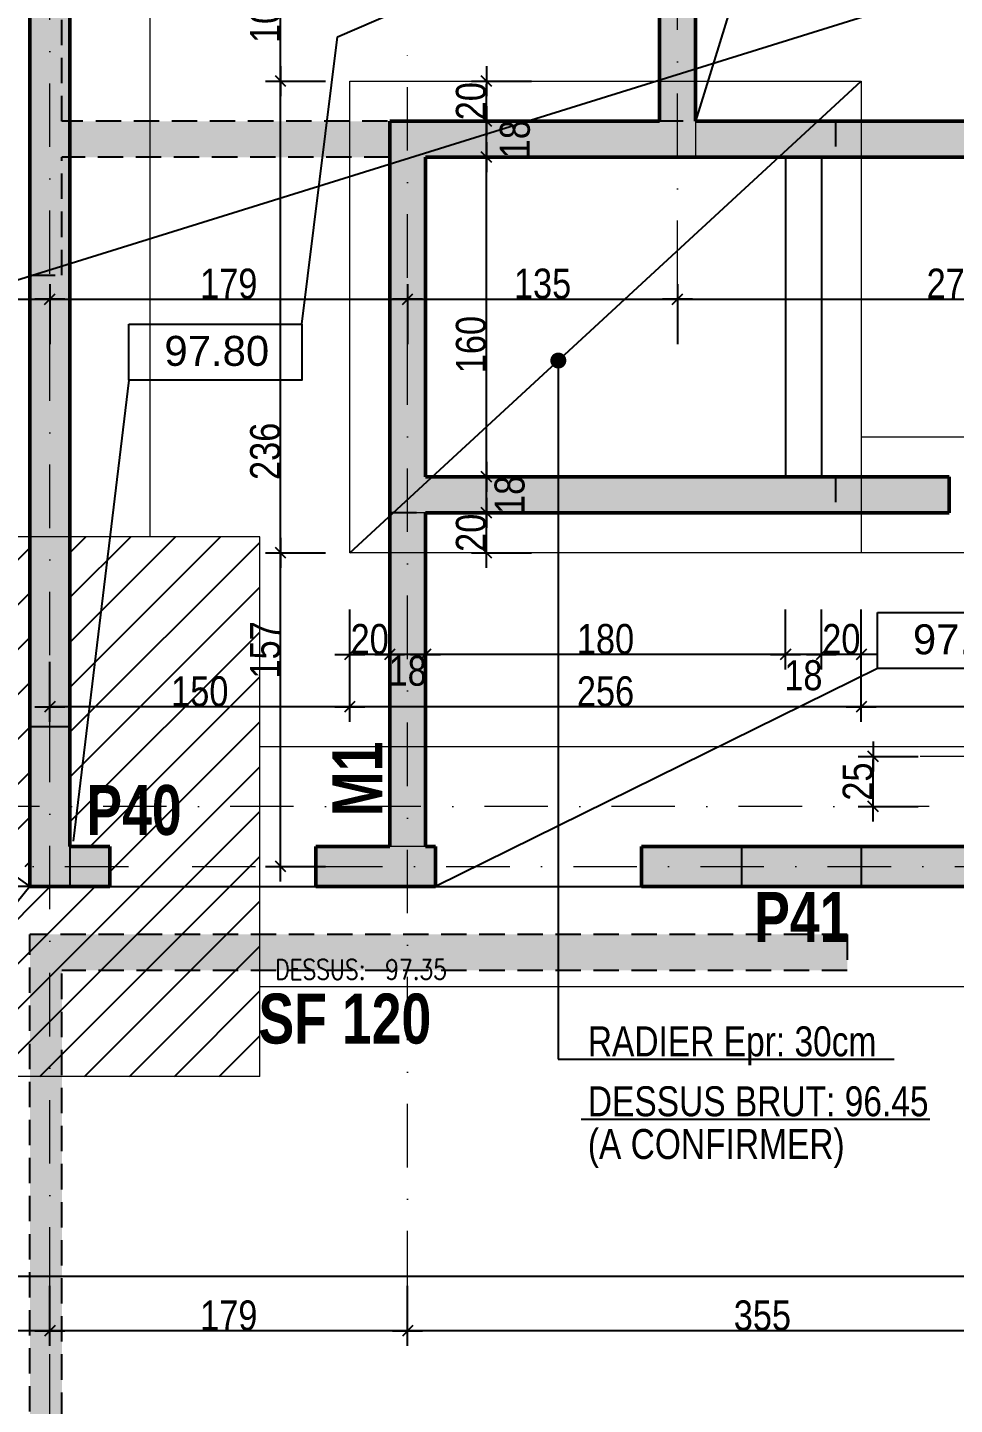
# Model space of a CAD drawing. Header units: centimetres. Extents: x 16433 to 114398, y -50094 to -12305.
# Drawn here: x 43174 to 43638, y -19958 to -19269 of the extents above; entities that cross this region are included whole.
import ezdxf
from ezdxf.enums import TextEntityAlignment as Align

# ---------------------------------------------------------------- set-up
doc = ezdxf.new("R2010")
doc.units = ezdxf.units.CM
doc.header["$LTSCALE"] = 0.5
for name, pattern in [('CACHEX2', [19.05, 12.7, -6.35]), ('TIRETPT2', [12.7, 6.35, -3.175, 0, -3.175]), ('TIRETPTX2', [50.8, 25.4, -12.7, 0, -12.7])]:
    doc.linetypes.add(name, pattern=pattern)
doc.layers.get('DEFPOINTS').update_dxf_attribs({"linetype": 'CONTINUOUS'})
for name, color, linetype in [('01_cote_gen', 4, 'CONTINUOUS'), ('01_linteaux', 2, 'CONTINUOUS'), ('01_murs_sup', 2, 'CACHEX2'), ('01_poch_murs', 253, 'CONTINUOUS'), ('01_poch_poteaux', 250, 'CONTINUOUS'), ('01_poch_Semelles', 253, 'CONTINUOUS'), ('01_texte', 230, 'CONTINUOUS'), ('AA_COTES', 2, 'CONTINUOUS')]:
    doc.layers.add(name, color=color, linetype=linetype)
for name, color, linetype, lineweight in [('01_murs_coup', 5, 'CONTINUOUS', 60), ('01_poch_pot', 250, 'CONTINUOUS', 0), ('01_sem', 42, 'CONTINUOUS', 15), ('01_tram_axes', 2, 'TIRETPTX2', 9)]:
    doc.layers.add(name, color=color, linetype=linetype, lineweight=lineweight)
doc.styles.add('ARIAL', font='arial.ttf')
doc.styles.add('impact', font='impact.ttf')
doc.styles.add('MATTE_TXT', font='arial.ttf')
doc.styles.add('SIMPLEX1', font='SIMPLEX.shx', dxfattribs={"width": 0.8, "height": 10})
doc.styles.add('STYLE2', font='ARIALN.TTF')
doc.dimstyles.new('JB50', dxfattribs={"dimscale": 0.1, "dimtxt": 150, "dimasz": 15, "dimexe": 0.1, "dimexo": 0.1, "dimgap": 0.09, "dimtad": 1, "dimdec": 1, "dimdsep": 46, "dimtxsty": 'STYLE2', "dimblk1": 'BOND_G', "dimblk2": 'BOND_D', "dimsah": 1, "dimcen": 1.5, "dimdle": 0.01, "dimse1": 1, "dimse2": 1, "dimclrd": 4, "dimclre": 2, "dimclrt": 6, "dimazin": 2, "dimtfac": 2.333333, "dimtdec": 1, "dimtix": 1, "dimtmove": 2, "dimatfit": 3, "dimldrblk": 'BOND_G', "dimfxl": 1, "dimtolj": 1, "dimtzin": 0, "dimarcsym": 0})

# ---------------------------------------------------------------- blocks, each defined once
blk = doc.blocks.new('BOND_G')
at = {"layer": 'AA_COTES', "color": 0}
for p, q in [((0, -5), (0, 15)), ((5, 0), (-5, 0)), ((1.77, 1.77), (-1.77, -1.77))]:
    blk.add_line(p, q, dxfattribs=at)
blk = doc.blocks.new('BOND_D')
at = {"layer": 'AA_COTES', "color": 0}
for p, q in [((0, 5), (0, -15)), ((5, 0), (-5, 0)), ((-1.77, -1.77), (1.77, 1.77))]:
    blk.add_line(p, q, dxfattribs=at)
blk = doc.blocks.new('*D124')
at = {"layer": '01_cote_gen', "color": 4, "lineweight": -2, "transparency": 16777216}
blk.add_line((43187.13, -19404.53), (43363.13, -19404.53), dxfattribs=at)
at = {"layer": 'DEFPOINTS', "color": 0, "transparency": 16777216}
for p in [(43364.63, -19400.23), (43364.63, -19404.53), (43185.63, -19415.28)]:
    blk.add_point(p, dxfattribs=at)
at = {"layer": '01_cote_gen', "color": 4, "lineweight": -2, "transparency": 16777216, "xscale": 1.5, "yscale": 1.5, "zscale": 1.5, "rotation": 180}
blk.add_blockref('BOND_G', (43185.63, -19404.53), dxfattribs=at)
at = {"layer": '01_cote_gen', "color": 4, "lineweight": -2, "transparency": 16777216, "xscale": 1.5, "yscale": 1.5, "zscale": 1.5}
blk.add_blockref('BOND_D', (43364.63, -19404.53), dxfattribs=at)
at = {"layer": '01_cote_gen', "color": 6, "transparency": 16777216, "insert": (43275.13, -19396.86), "char_height": 15, "attachment_point": 5, "style": 'STYLE2'}
blk.add_mtext('\\A1;179', dxfattribs=at)
blk = doc.blocks.new('*D125')
at = {"layer": '01_cote_gen', "color": 4, "lineweight": -2, "transparency": 16777216}
blk.add_line((43366.13, -19404.53), (43498.13, -19404.53), dxfattribs=at)
at = {"layer": 'DEFPOINTS', "color": 0, "transparency": 16777216}
for p in [(43364.63, -19400.23), (43499.63, -19404.53), (43499.63, -19404.53)]:
    blk.add_point(p, dxfattribs=at)
at = {"layer": '01_cote_gen', "color": 4, "lineweight": -2, "transparency": 16777216, "xscale": 1.5, "yscale": 1.5, "zscale": 1.5, "rotation": 180}
blk.add_blockref('BOND_G', (43364.63, -19404.53), dxfattribs=at)
at = {"layer": '01_cote_gen', "color": 4, "lineweight": -2, "transparency": 16777216, "xscale": 1.5, "yscale": 1.5, "zscale": 1.5}
blk.add_blockref('BOND_D', (43499.63, -19404.53), dxfattribs=at)
at = {"layer": '01_cote_gen', "color": 6, "transparency": 16777216, "insert": (43432.13, -19396.86), "char_height": 15, "attachment_point": 5, "style": 'STYLE2'}
blk.add_mtext('\\A1;135', dxfattribs=at)
blk = doc.blocks.new('*D126')
at = {"layer": '01_cote_gen', "color": 4, "lineweight": -2, "transparency": 16777216}
blk.add_line((43501.13, -19404.53), (43776.13, -19404.53), dxfattribs=at)
at = {"layer": 'DEFPOINTS', "color": 0, "transparency": 16777216}
for p in [(43499.63, -19404.53), (43777.63, -19404.53), (43777.63, -19420.66)]:
    blk.add_point(p, dxfattribs=at)
at = {"layer": '01_cote_gen', "color": 4, "lineweight": -2, "transparency": 16777216, "xscale": 1.5, "yscale": 1.5, "zscale": 1.5, "rotation": 180}
blk.add_blockref('BOND_G', (43499.63, -19404.53), dxfattribs=at)
at = {"layer": '01_cote_gen', "color": 4, "lineweight": -2, "transparency": 16777216, "xscale": 1.5, "yscale": 1.5, "zscale": 1.5}
blk.add_blockref('BOND_D', (43777.63, -19404.53), dxfattribs=at)
at = {"layer": '01_cote_gen', "color": 6, "transparency": 16777216, "insert": (43638.63, -19396.86), "char_height": 15, "attachment_point": 5, "style": 'STYLE2'}
blk.add_mtext('\\A1;278', dxfattribs=at)
blk = doc.blocks.new('*D131')
at = {"layer": '01_cote_gen', "color": 4, "lineweight": -2, "transparency": 16777216}
blk.add_line((42640.14, -19404.53), (43184.13, -19404.53), dxfattribs=at)
at = {"layer": 'DEFPOINTS', "color": 0, "transparency": 16777216}
for p in [(42638.64, -19400.54), (43185.63, -19404.53), (43185.63, -19427.03)]:
    blk.add_point(p, dxfattribs=at)
at = {"layer": '01_cote_gen', "color": 4, "lineweight": -2, "transparency": 16777216, "xscale": 1.5, "yscale": 1.5, "zscale": 1.5, "rotation": 180}
blk.add_blockref('BOND_G', (42638.64, -19404.53), dxfattribs=at)
at = {"layer": '01_cote_gen', "color": 4, "lineweight": -2, "transparency": 16777216, "xscale": 1.5, "yscale": 1.5, "zscale": 1.5}
blk.add_blockref('BOND_D', (43185.63, -19404.53), dxfattribs=at)
at = {"layer": '01_cote_gen', "color": 6, "transparency": 16777216, "insert": (42883.04, -19396.89), "char_height": 15, "attachment_point": 5, "style": 'STYLE2'}
blk.add_mtext('\\A1;547', dxfattribs=at)
blk = doc.blocks.new('*D162')
at = {"layer": '01_cote_gen', "color": 4, "lineweight": -2, "transparency": 16777216}
blk.add_line((43718.13, -19920.9), (43366.13, -19920.9), dxfattribs=at)
at = {"layer": 'DEFPOINTS', "color": 0, "transparency": 16777216}
for p in [(43364.63, -19902.63), (43364.63, -19920.9), (43719.63, -19956.89)]:
    blk.add_point(p, dxfattribs=at)
at = {"layer": '01_cote_gen', "color": 4, "lineweight": -2, "transparency": 16777216, "xscale": 1.5, "yscale": 1.5, "zscale": 1.5, "rotation": 180}
blk.add_blockref('BOND_D', (43364.63, -19920.9), dxfattribs=at)
at = {"layer": '01_cote_gen', "color": 4, "lineweight": -2, "transparency": 16777216, "xscale": 1.5, "yscale": 1.5, "zscale": 1.5}
blk.add_blockref('BOND_G', (43719.63, -19920.9), dxfattribs=at)
at = {"layer": '01_cote_gen', "color": 6, "transparency": 16777216, "insert": (43542.13, -19913.23), "char_height": 15, "attachment_point": 5, "style": 'STYLE2'}
blk.add_mtext('\\A1;355', dxfattribs=at)
blk = doc.blocks.new('*D163')
at = {"layer": '01_cote_gen', "color": 4, "lineweight": -2, "transparency": 16777216}
blk.add_line((43363.13, -19920.9), (43187.13, -19920.9), dxfattribs=at)
at = {"layer": 'DEFPOINTS', "color": 0, "transparency": 16777216}
for p in [(43185.63, -19902.63), (43364.63, -19902.63), (43185.63, -19920.9)]:
    blk.add_point(p, dxfattribs=at)
at = {"layer": '01_cote_gen', "color": 4, "lineweight": -2, "transparency": 16777216, "xscale": 1.5, "yscale": 1.5, "zscale": 1.5, "rotation": 180}
blk.add_blockref('BOND_D', (43185.63, -19920.9), dxfattribs=at)
at = {"layer": '01_cote_gen', "color": 4, "lineweight": -2, "transparency": 16777216, "xscale": 1.5, "yscale": 1.5, "zscale": 1.5}
blk.add_blockref('BOND_G', (43364.63, -19920.9), dxfattribs=at)
at = {"layer": '01_cote_gen', "color": 6, "transparency": 16777216, "insert": (43275.13, -19913.23), "char_height": 15, "attachment_point": 5, "style": 'STYLE2'}
blk.add_mtext('\\A1;179', dxfattribs=at)
blk = doc.blocks.new('*D164')
at = {"layer": '01_cote_gen', "color": 4, "lineweight": -2, "transparency": 16777216}
blk.add_line((43184.13, -19920.9), (42640.13, -19920.9), dxfattribs=at)
at = {"layer": 'DEFPOINTS', "color": 0, "transparency": 16777216}
for p in [(43185.63, -19902.63), (42638.63, -19920.9), (42638.63, -19926.04)]:
    blk.add_point(p, dxfattribs=at)
at = {"layer": '01_cote_gen', "color": 4, "lineweight": -2, "transparency": 16777216, "xscale": 1.5, "yscale": 1.5, "zscale": 1.5, "rotation": 180}
blk.add_blockref('BOND_D', (42638.63, -19920.9), dxfattribs=at)
at = {"layer": '01_cote_gen', "color": 4, "lineweight": -2, "transparency": 16777216, "xscale": 1.5, "yscale": 1.5, "zscale": 1.5}
blk.add_blockref('BOND_G', (43185.63, -19920.9), dxfattribs=at)
at = {"layer": '01_cote_gen', "color": 6, "transparency": 16777216, "insert": (42912.13, -19913.26), "char_height": 15, "attachment_point": 5, "style": 'STYLE2'}
blk.add_mtext('\\A1;547', dxfattribs=at)
blk = doc.blocks.new('*D236')
at = {"layer": '01_cote_gen', "color": 4, "lineweight": -2, "transparency": 16777216}
blk.add_line((43301.08, -19529.98), (43301.08, -19296.98), dxfattribs=at)
at = {"layer": 'DEFPOINTS', "color": 0, "transparency": 16777216}
for p in [(43301.08, -19295.48), (43453.84, -19295.48), (43453.84, -19531.48)]:
    blk.add_point(p, dxfattribs=at)
at = {"layer": '01_cote_gen', "color": 4, "lineweight": -2, "transparency": 16777216, "xscale": 1.5, "yscale": 1.5, "zscale": 1.5}
for name, p, rotation in [('BOND_D', (43301.08, -19295.48), 90), ('BOND_G', (43301.08, -19531.48), 270)]:
    blk.add_blockref(name, p, dxfattribs=dict(at, rotation=rotation))
at = {"layer": '01_cote_gen', "color": 6, "transparency": 16777216, "insert": (43293.41, -19480.7), "char_height": 15, "attachment_point": 5, "rotation": 90, "style": 'STYLE2'}
blk.add_mtext('\\A1;236', dxfattribs=at)
blk = doc.blocks.new('*D237')
at = {"layer": '01_cote_gen', "color": 4, "lineweight": -2, "transparency": 16777216}
blk.add_line((43301.08, -19686.98), (43301.08, -19532.98), dxfattribs=at)
at = {"layer": 'DEFPOINTS', "color": 0, "transparency": 16777216}
for p in [(43301.08, -19531.48), (43308.58, -19531.48), (43297.53, -19688.48)]:
    blk.add_point(p, dxfattribs=at)
at = {"layer": '01_cote_gen', "color": 4, "lineweight": -2, "transparency": 16777216, "xscale": 1.5, "yscale": 1.5, "zscale": 1.5}
for name, p, rotation in [('BOND_D', (43301.08, -19531.48), 90), ('BOND_G', (43301.08, -19688.48), 270)]:
    blk.add_blockref(name, p, dxfattribs=dict(at, rotation=rotation))
at = {"layer": '01_cote_gen', "color": 6, "transparency": 16777216, "insert": (43293.41, -19580.07), "char_height": 15, "attachment_point": 5, "rotation": 90, "style": 'STYLE2'}
blk.add_mtext('\\A1;157', dxfattribs=at)
blk = doc.blocks.new('*D238')
at = {"layer": '01_cote_gen', "color": 4, "lineweight": -2, "transparency": 16777216}
blk.add_line((43301.08, -19293.98), (43301.08, -19195.98), dxfattribs=at)
at = {"layer": 'DEFPOINTS', "color": 0, "transparency": 16777216}
for p in [(43301.08, -19194.48), (43579.6, -19194.48), (43308.58, -19295.48)]:
    blk.add_point(p, dxfattribs=at)
at = {"layer": '01_cote_gen', "color": 4, "lineweight": -2, "transparency": 16777216, "xscale": 1.5, "yscale": 1.5, "zscale": 1.5}
for name, p, rotation in [('BOND_D', (43301.08, -19194.48), 90), ('BOND_G', (43301.08, -19295.48), 270)]:
    blk.add_blockref(name, p, dxfattribs=dict(at, rotation=rotation))
at = {"layer": '01_cote_gen', "color": 6, "transparency": 16777216, "insert": (43293.41, -19262.03), "char_height": 15, "attachment_point": 5, "rotation": 90, "style": 'STYLE2'}
blk.add_mtext('\\A1;101', dxfattribs=at)
blk = doc.blocks.new('*D239')
at = {"layer": '01_cote_gen', "color": 4, "lineweight": -2, "transparency": 16777216}
blk.add_line((43404.04, -19529.98), (43404.04, -19512.98), dxfattribs=at)
at = {"layer": 'DEFPOINTS', "color": 0, "transparency": 16777216}
for p in [(43404.04, -19511.48), (43407.29, -19511.48), (43407.29, -19531.48)]:
    blk.add_point(p, dxfattribs=at)
at = {"layer": '01_cote_gen', "color": 4, "lineweight": -2, "transparency": 16777216, "xscale": 1.5, "yscale": 1.5, "zscale": 1.5}
for name, p, rotation in [('BOND_D', (43404.04, -19511.48), 90), ('BOND_G', (43404.04, -19531.48), 270)]:
    blk.add_blockref(name, p, dxfattribs=dict(at, rotation=rotation))
at = {"layer": '01_cote_gen', "color": 6, "transparency": 16777216, "insert": (43396.38, -19521.48), "char_height": 15, "attachment_point": 5, "rotation": 90, "style": 'STYLE2'}
blk.add_mtext('\\A1;20', dxfattribs=at)
blk = doc.blocks.new('*D240')
at = {"layer": '01_cote_gen', "color": 4, "lineweight": -2, "transparency": 16777216}
blk.add_line((43404.04, -19509.98), (43404.04, -19494.98), dxfattribs=at)
at = {"layer": 'DEFPOINTS', "color": 0, "transparency": 16777216}
for p in [(43404.04, -19493.48), (43452.72, -19493.48), (43407.29, -19511.48)]:
    blk.add_point(p, dxfattribs=at)
at = {"layer": '01_cote_gen', "color": 4, "lineweight": -2, "transparency": 16777216, "xscale": 1.5, "yscale": 1.5, "zscale": 1.5}
for name, p, rotation in [('BOND_D', (43404.04, -19493.48), 90), ('BOND_G', (43404.04, -19511.48), 270)]:
    blk.add_blockref(name, p, dxfattribs=dict(at, rotation=rotation))
at = {"layer": '01_cote_gen', "color": 6, "transparency": 16777216, "insert": (43415.72, -19502.48), "char_height": 15, "attachment_point": 5, "rotation": 90, "style": 'STYLE2'}
blk.add_mtext('\\A1;18', dxfattribs=at)
blk = doc.blocks.new('*D241')
at = {"layer": '01_cote_gen', "color": 4, "lineweight": -2, "transparency": 16777216}
blk.add_line((43404.04, -19491.98), (43404.04, -19334.98), dxfattribs=at)
at = {"layer": 'DEFPOINTS', "color": 0, "transparency": 16777216}
for p in [(43404.04, -19333.48), (43465.7, -19333.48), (43452.72, -19493.48)]:
    blk.add_point(p, dxfattribs=at)
at = {"layer": '01_cote_gen', "color": 4, "lineweight": -2, "transparency": 16777216, "xscale": 1.5, "yscale": 1.5, "zscale": 1.5}
for name, p, rotation in [('BOND_D', (43404.04, -19333.48), 90), ('BOND_G', (43404.04, -19493.48), 270)]:
    blk.add_blockref(name, p, dxfattribs=dict(at, rotation=rotation))
at = {"layer": '01_cote_gen', "color": 6, "transparency": 16777216, "insert": (43396.38, -19427.27), "char_height": 15, "attachment_point": 5, "rotation": 90, "style": 'STYLE2'}
blk.add_mtext('\\A1;160', dxfattribs=at)
blk = doc.blocks.new('*D242')
at = {"layer": '01_cote_gen', "color": 4, "lineweight": -2, "transparency": 16777216}
blk.add_line((43404.04, -19331.98), (43404.04, -19316.98), dxfattribs=at)
at = {"layer": 'DEFPOINTS', "color": 0, "transparency": 16777216}
for p in [(43404.04, -19315.48), (43454.35, -19315.48), (43465.7, -19333.48)]:
    blk.add_point(p, dxfattribs=at)
at = {"layer": '01_cote_gen', "color": 4, "lineweight": -2, "transparency": 16777216, "xscale": 1.5, "yscale": 1.5, "zscale": 1.5}
for name, p, rotation in [('BOND_D', (43404.04, -19315.48), 90), ('BOND_G', (43404.04, -19333.48), 270)]:
    blk.add_blockref(name, p, dxfattribs=dict(at, rotation=rotation))
at = {"layer": '01_cote_gen', "color": 6, "transparency": 16777216, "insert": (43418.35, -19324.48), "char_height": 15, "attachment_point": 5, "rotation": 90, "style": 'STYLE2'}
blk.add_mtext('\\A1;18', dxfattribs=at)
blk = doc.blocks.new('*D243')
at = {"layer": '01_cote_gen', "color": 4, "lineweight": -2, "transparency": 16777216}
blk.add_line((43404.04, -19313.98), (43404.04, -19296.98), dxfattribs=at)
at = {"layer": 'DEFPOINTS', "color": 0, "transparency": 16777216}
for p in [(43404.04, -19295.48), (43419.06, -19295.48), (43419.06, -19315.48)]:
    blk.add_point(p, dxfattribs=at)
at = {"layer": '01_cote_gen', "color": 4, "lineweight": -2, "transparency": 16777216, "xscale": 1.5, "yscale": 1.5, "zscale": 1.5}
for name, p, rotation in [('BOND_D', (43404.04, -19295.48), 90), ('BOND_G', (43404.04, -19315.48), 270)]:
    blk.add_blockref(name, p, dxfattribs=dict(at, rotation=rotation))
at = {"layer": '01_cote_gen', "color": 6, "transparency": 16777216, "insert": (43396.38, -19305.48), "char_height": 15, "attachment_point": 5, "rotation": 90, "style": 'STYLE2'}
blk.add_mtext('\\A1;20', dxfattribs=at)
blk = doc.blocks.new('*D244')
at = {"layer": '01_cote_gen', "color": 4, "lineweight": -2, "transparency": 16777216}
blk.add_line((43776.13, -19608.56), (43593.13, -19608.56), dxfattribs=at)
at = {"layer": 'DEFPOINTS', "color": 0, "transparency": 16777216}
for p in [(43591.63, -19486.22), (43777.63, -19558.34), (43591.63, -19608.56)]:
    blk.add_point(p, dxfattribs=at)
at = {"layer": '01_cote_gen', "color": 4, "lineweight": -2, "transparency": 16777216, "xscale": 1.5, "yscale": 1.5, "zscale": 1.5, "rotation": 180}
blk.add_blockref('BOND_D', (43591.63, -19608.56), dxfattribs=at)
at = {"layer": '01_cote_gen', "color": 4, "lineweight": -2, "transparency": 16777216, "xscale": 1.5, "yscale": 1.5, "zscale": 1.5}
blk.add_blockref('BOND_G', (43777.63, -19608.56), dxfattribs=at)
at = {"layer": '01_cote_gen', "color": 6, "transparency": 16777216, "insert": (43694.02, -19600.89), "char_height": 15, "attachment_point": 5, "style": 'STYLE2'}
blk.add_mtext('\\A1;186', dxfattribs=at)
blk = doc.blocks.new('*D245')
at = {"layer": '01_cote_gen', "color": 4, "lineweight": -2, "transparency": 16777216}
blk.add_line((43590.13, -19608.56), (43337.13, -19608.56), dxfattribs=at)
at = {"layer": 'DEFPOINTS', "color": 0, "transparency": 16777216}
for p in [(43335.63, -19469.66), (43591.63, -19486.22), (43335.63, -19608.56)]:
    blk.add_point(p, dxfattribs=at)
at = {"layer": '01_cote_gen', "color": 4, "lineweight": -2, "transparency": 16777216, "xscale": 1.5, "yscale": 1.5, "zscale": 1.5, "rotation": 180}
blk.add_blockref('BOND_D', (43335.63, -19608.56), dxfattribs=at)
at = {"layer": '01_cote_gen', "color": 4, "lineweight": -2, "transparency": 16777216, "xscale": 1.5, "yscale": 1.5, "zscale": 1.5}
blk.add_blockref('BOND_G', (43591.63, -19608.56), dxfattribs=at)
at = {"layer": '01_cote_gen', "color": 6, "transparency": 16777216, "insert": (43463.63, -19600.89), "char_height": 15, "attachment_point": 5, "style": 'STYLE2'}
blk.add_mtext('\\A1;256', dxfattribs=at)
blk = doc.blocks.new('*D246')
at = {"layer": '01_cote_gen', "color": 4, "lineweight": -2, "transparency": 16777216}
blk.add_line((43334.13, -19608.56), (43187.13, -19608.56), dxfattribs=at)
at = {"layer": 'DEFPOINTS', "color": 0, "transparency": 16777216}
for p in [(43335.63, -19469.66), (43185.63, -19511.86), (43185.63, -19608.56)]:
    blk.add_point(p, dxfattribs=at)
at = {"layer": '01_cote_gen', "color": 4, "lineweight": -2, "transparency": 16777216, "xscale": 1.5, "yscale": 1.5, "zscale": 1.5, "rotation": 180}
blk.add_blockref('BOND_D', (43185.63, -19608.56), dxfattribs=at)
at = {"layer": '01_cote_gen', "color": 4, "lineweight": -2, "transparency": 16777216, "xscale": 1.5, "yscale": 1.5, "zscale": 1.5}
blk.add_blockref('BOND_G', (43335.63, -19608.56), dxfattribs=at)
at = {"layer": '01_cote_gen', "color": 6, "transparency": 16777216, "insert": (43260.63, -19600.89), "char_height": 15, "attachment_point": 5, "style": 'STYLE2'}
blk.add_mtext('\\A1;150', dxfattribs=at)
blk = doc.blocks.new('*D247')
at = {"layer": '01_cote_gen', "color": 4, "lineweight": -2, "transparency": 16777216}
blk.add_line((43570.13, -19582.38), (43555.13, -19582.38), dxfattribs=at)
at = {"layer": 'DEFPOINTS', "color": 0, "transparency": 16777216}
for p in [(43571.63, -19448.29), (43553.63, -19454.7), (43553.63, -19582.38)]:
    blk.add_point(p, dxfattribs=at)
at = {"layer": '01_cote_gen', "color": 4, "lineweight": -2, "transparency": 16777216, "xscale": 1.5, "yscale": 1.5, "zscale": 1.5, "rotation": 180}
blk.add_blockref('BOND_D', (43553.63, -19582.38), dxfattribs=at)
at = {"layer": '01_cote_gen', "color": 4, "lineweight": -2, "transparency": 16777216, "xscale": 1.5, "yscale": 1.5, "zscale": 1.5}
blk.add_blockref('BOND_G', (43571.63, -19582.38), dxfattribs=at)
at = {"layer": '01_cote_gen', "color": 6, "transparency": 16777216, "insert": (43562.63, -19592.85), "char_height": 15, "attachment_point": 5, "style": 'STYLE2'}
blk.add_mtext('\\A1;18', dxfattribs=at)
blk = doc.blocks.new('*D248')
at = {"layer": '01_cote_gen', "color": 4, "lineweight": -2, "transparency": 16777216}
blk.add_line((43552.13, -19582.38), (43375.13, -19582.38), dxfattribs=at)
at = {"layer": 'DEFPOINTS', "color": 0, "transparency": 16777216}
for p in [(43373.63, -19464.32), (43553.63, -19464.32), (43373.63, -19582.38)]:
    blk.add_point(p, dxfattribs=at)
at = {"layer": '01_cote_gen', "color": 4, "lineweight": -2, "transparency": 16777216, "xscale": 1.5, "yscale": 1.5, "zscale": 1.5, "rotation": 180}
blk.add_blockref('BOND_D', (43373.63, -19582.38), dxfattribs=at)
at = {"layer": '01_cote_gen', "color": 4, "lineweight": -2, "transparency": 16777216, "xscale": 1.5, "yscale": 1.5, "zscale": 1.5}
blk.add_blockref('BOND_G', (43553.63, -19582.38), dxfattribs=at)
at = {"layer": '01_cote_gen', "color": 6, "transparency": 16777216, "insert": (43463.63, -19574.71), "char_height": 15, "attachment_point": 5, "style": 'STYLE2'}
blk.add_mtext('\\A1;180', dxfattribs=at)
blk = doc.blocks.new('*D249')
at = {"layer": '01_cote_gen', "color": 4, "lineweight": -2, "transparency": 16777216}
blk.add_line((43372.13, -19582.38), (43357.13, -19582.38), dxfattribs=at)
at = {"layer": 'DEFPOINTS', "color": 0, "transparency": 16777216}
for p in [(43355.63, -19476.61), (43373.63, -19476.61), (43355.63, -19582.38)]:
    blk.add_point(p, dxfattribs=at)
at = {"layer": '01_cote_gen', "color": 4, "lineweight": -2, "transparency": 16777216, "xscale": 1.5, "yscale": 1.5, "zscale": 1.5, "rotation": 180}
blk.add_blockref('BOND_D', (43355.63, -19582.38), dxfattribs=at)
at = {"layer": '01_cote_gen', "color": 4, "lineweight": -2, "transparency": 16777216, "xscale": 1.5, "yscale": 1.5, "zscale": 1.5}
blk.add_blockref('BOND_G', (43373.63, -19582.38), dxfattribs=at)
at = {"layer": '01_cote_gen', "color": 6, "transparency": 16777216, "insert": (43364.63, -19590.61), "char_height": 15, "attachment_point": 5, "style": 'STYLE2'}
blk.add_mtext('\\A1;18', dxfattribs=at)
blk = doc.blocks.new('*D250')
at = {"layer": '01_cote_gen', "color": 4, "lineweight": -2, "transparency": 16777216}
blk.add_line((43354.13, -19582.38), (43337.13, -19582.38), dxfattribs=at)
at = {"layer": 'DEFPOINTS', "color": 0, "transparency": 16777216}
for p in [(43335.63, -19496.98), (43355.63, -19496.98), (43335.63, -19582.38)]:
    blk.add_point(p, dxfattribs=at)
at = {"layer": '01_cote_gen', "color": 4, "lineweight": -2, "transparency": 16777216, "xscale": 1.5, "yscale": 1.5, "zscale": 1.5, "rotation": 180}
blk.add_blockref('BOND_D', (43335.63, -19582.38), dxfattribs=at)
at = {"layer": '01_cote_gen', "color": 4, "lineweight": -2, "transparency": 16777216, "xscale": 1.5, "yscale": 1.5, "zscale": 1.5}
blk.add_blockref('BOND_G', (43355.63, -19582.38), dxfattribs=at)
at = {"layer": '01_cote_gen', "color": 6, "transparency": 16777216, "insert": (43345.63, -19574.71), "char_height": 15, "attachment_point": 5, "style": 'STYLE2'}
blk.add_mtext('\\A1;20', dxfattribs=at)
blk = doc.blocks.new('*D251')
at = {"layer": '01_cote_gen', "color": 4, "lineweight": -2, "transparency": 16777216}
blk.add_line((43590.13, -19582.38), (43573.13, -19582.38), dxfattribs=at)
at = {"layer": 'DEFPOINTS', "color": 0, "transparency": 16777216}
for p in [(43571.63, -19484.22), (43591.63, -19484.22), (43571.63, -19582.38)]:
    blk.add_point(p, dxfattribs=at)
at = {"layer": '01_cote_gen', "color": 4, "lineweight": -2, "transparency": 16777216, "xscale": 1.5, "yscale": 1.5, "zscale": 1.5, "rotation": 180}
blk.add_blockref('BOND_D', (43571.63, -19582.38), dxfattribs=at)
at = {"layer": '01_cote_gen', "color": 4, "lineweight": -2, "transparency": 16777216, "xscale": 1.5, "yscale": 1.5, "zscale": 1.5}
blk.add_blockref('BOND_G', (43591.63, -19582.38), dxfattribs=at)
at = {"layer": '01_cote_gen', "color": 6, "transparency": 16777216, "insert": (43581.63, -19574.71), "char_height": 15, "attachment_point": 5, "style": 'STYLE2'}
blk.add_mtext('\\A1;20', dxfattribs=at)
blk = doc.blocks.new('*D292')
at = {"layer": '01_cote_gen', "color": 4, "lineweight": -2, "transparency": 16777216}
blk.add_line((43597.56, -19656.98), (43597.56, -19634.98), dxfattribs=at)
at = {"layer": 'DEFPOINTS', "color": 0, "transparency": 16777216}
for p in [(43597.56, -19633.48), (43620.39, -19633.48), (43620.39, -19658.48)]:
    blk.add_point(p, dxfattribs=at)
at = {"layer": '01_cote_gen', "color": 4, "lineweight": -2, "transparency": 16777216, "xscale": 1.5, "yscale": 1.5, "zscale": 1.5}
for name, p, rotation in [('BOND_D', (43597.56, -19633.48), 90), ('BOND_G', (43597.56, -19658.48), 270)]:
    blk.add_blockref(name, p, dxfattribs=dict(at, rotation=rotation))
at = {"layer": '01_cote_gen', "color": 6, "transparency": 16777216, "insert": (43589.89, -19645.98), "char_height": 15, "attachment_point": 5, "rotation": 90, "style": 'STYLE2'}
blk.add_mtext('\\A1;25', dxfattribs=at)
blk = doc.blocks.new('*D328')
at = {"layer": '01_cote_gen', "color": 4, "lineweight": -2, "transparency": 16777216}
blk.add_line((44694.13, -19893.69), (42640.13, -19893.69), dxfattribs=at)
at = {"layer": 'DEFPOINTS', "color": 0, "transparency": 16777216}
for p in [(42638.63, -19893.69), (42638.63, -19913.25), (44695.63, -19918.02)]:
    blk.add_point(p, dxfattribs=at)
at = {"layer": '01_cote_gen', "color": 4, "lineweight": -2, "transparency": 16777216, "xscale": 1.5, "yscale": 1.5, "zscale": 1.5, "rotation": 180}
blk.add_blockref('BOND_D', (42638.63, -19893.69), dxfattribs=at)
at = {"layer": '01_cote_gen', "color": 4, "lineweight": -2, "transparency": 16777216, "xscale": 1.5, "yscale": 1.5, "zscale": 1.5}
blk.add_blockref('BOND_G', (44695.63, -19893.69), dxfattribs=at)
at = {"layer": '01_cote_gen', "color": 6, "transparency": 16777216, "insert": (43667.13, -19886.02), "char_height": 15, "attachment_point": 5, "style": 'STYLE2'}
blk.add_mtext('\\A1;2057', dxfattribs=at)

msp = doc.modelspace()

# ---------------------------------------------------------------- hatches: boundary and pattern name
at = {"layer": '01_murs_sup'}
h = msp.add_hatch(dxfattribs=at)
h.set_pattern_fill('DASH', color=256, scale=2.5, angle=135)
h.set_pattern_definition([(135, (25186.803, -57921.042), (-11.2253202, 2e-15), [7.9375, -7.9375])])
h.paths.add_polyline_path([(44294.633, -20161.484), (44294.633, -20181.484), (44355.633, -20181.484), (44355.633, -20161.484)], flags=17)
h.paths.add_polyline_path([(44399.633, -19856.484), (44399.633, -19961.484), (44415.633, -19961.484), (44415.633, -19856.484)], flags=17)
h.paths.add_polyline_path([(44415.633, -20131.484), (44415.633, -20086.484), (44399.633, -20086.484), (44399.633, -20147.484), (44699.633, -20147.484), (44699.633, -20373.484), (44715.633, -20373.484), (44715.633, -20131.484)], flags=17)
h.paths.add_polyline_path([(44699.633, -20463.484), (44699.633, -20513.484), (44715.633, -20513.484), (44715.633, -20463.484)], flags=17)
h.paths.add_polyline_path([(43751.633, -19787.484), (43751.633, -19717.484), (43733.633, -19717.484), (43733.633, -19722.484), (43687.633, -19722.484), (43687.633, -19740.484), (43733.633, -19740.484), (43733.633, -19805.484), (43923.633, -19805.484), (43923.633, -20767.484), (43331.633, -20767.484), (43331.633, -20737.484), (43291.633, -20737.484), (43291.633, -20763.484), (43285.633, -20763.484), (43285.633, -20783.484), (44715.633, -20783.484), (44715.633, -20603.484), (44699.633, -20603.484), (44699.633, -20767.484), (44153.633, -20767.484), (44153.633, -20506.484), (44135.633, -20506.484), (44135.633, -20767.484), (43941.633, -20767.484), (43941.633, -19787.484)])
h.paths.add_polyline_path([(43175.633, -19722.484), (43175.633, -20418.484), (43291.633, -20418.484), (43291.633, -20457.484), (43331.633, -20457.484), (43331.633, -20402.484), (43191.633, -20402.484), (43191.633, -19740.484), (43584.633, -19740.484), (43584.633, -19722.484)])
h.paths.add_polyline_path([(43528.633, -20169.484), (43528.633, -20189.484), (43578.633, -20189.484), (43578.633, -20169.484)], flags=17)
h.paths.add_polyline_path([(43175.633, -20763.484), (43175.633, -20783.484), (43255.633, -20783.484), (43255.633, -20763.484)])
h.paths.add_polyline_path([(43355.633, -19315.484), (43191.633, -19315.484), (43191.633, -19185.465), (43175.633, -19185.465), (43175.633, -19392.484), (43191.633, -19392.484), (43191.633, -19333.484), (43355.633, -19333.484), (43355.633, -19511.484), (43578.633, -19511.484), (43578.633, -19493.484), (43373.633, -19493.484), (43373.633, -19333.484), (43578.633, -19333.484), (43578.633, -19315.484)])
h.paths.add_polyline_path([(43751.633, -19407.484), (43751.633, -19308.484), (43733.633, -19308.484), (43733.633, -19425.484), (43768.633, -19425.484), (43768.633, -19573.484), (43733.633, -19573.484), (43733.633, -19614.484), (43751.633, -19614.484), (43751.633, -19591.484), (44399.633, -19591.484), (44399.633, -19616.484), (44415.633, -19616.484), (44415.633, -19589.484), (44599.633, -19589.484), (44599.633, -19603.484), (44615.633, -19603.484), (44615.633, -19508.484), (44599.633, -19508.484), (44599.633, -19573.484), (43786.633, -19573.484), (43786.633, -19407.484)])
at = {"layer": '01_poch_murs'}
h = msp.add_hatch(color=256, dxfattribs=at)
h.dxf.hatch_style = 1
h.paths.add_polyline_path([(43490.633, -18668.484), (43313.633, -18668.484), (43313.633, -18688.484), (43490.633, -18688.484)])
h.paths.add_polyline_path([(43210.632, -18668.484), (43195.633, -18668.484), (43195.633, -18688.484), (43210.633, -18688.484)])
h.paths.add_polyline_path([(43508.633, -18748.484), (43490.633, -18748.484), (43490.633, -19185.484), (43269.076, -19185.484), (43266.272, -19203.484), (43490.633, -19203.484), (43490.633, -19315.484), (43355.633, -19315.484), (43355.633, -19678.484), (43318.633, -19678.484), (43318.633, -19698.484), (43378.632, -19698.484), (43378.633, -19678.484), (43355.633, -19678.484), (43355.633, -19511.484), (43635.632, -19511.484), (43635.632, -19493.484), (43373.633, -19493.484), (43373.633, -19333.484), (43768.633, -19333.484), (43768.633, -19493.484), (43738.633, -19493.484), (43738.633, -19511.484), (43768.633, -19511.484), (43768.633, -19568.484), (43786.633, -19568.484), (43786.633, -18916.484), (43768.633, -18916.484), (43768.633, -19333.484), (43508.633, -19333.484)])
h.paths.add_polyline_path([(43370.633, -18966.486), (43352.633, -18966.486), (43352.633, -19047.484), (43290.579, -19047.484), (43286.216, -19075.484), (43370.633, -19075.484)], flags=17)
h.paths.add_polyline_path([(43286.763, -19047.484), (43195.633, -19047.484), (43195.633, -18748.484), (43175.633, -18748.484), (43175.633, -19077.484), (43195.633, -19077.484), (43195.633, -19075.484), (43282.4, -19075.484)])
h.paths.add_polyline_path([(43265.261, -19185.484), (43195.633, -19185.484), (43195.633, -19183.484), (43175.633, -19183.484), (43175.633, -19618.484), (43195.633, -19618.484), (43195.633, -19203.484), (43262.456, -19203.484)])
h = msp.add_hatch(color=256, dxfattribs=at)
h.dxf.hatch_style = 1
h.paths.add_polyline_path([(43768.633, -19678.484), (43591.633, -19678.484), (43591.633, -19698.484), (43768.633, -19698.484)])
h.paths.add_polyline_path([(43531.633, -19678.484), (43481.633, -19678.484), (43481.633, -19698.484), (43531.633, -19698.484)])
h.paths.add_polyline_path([(43215.633, -19678.484), (43195.633, -19678.484), (43195.633, -19698.484), (43215.633, -19698.484)])
at = {"layer": '01_poch_pot'}
h = msp.add_hatch(color=256, dxfattribs=at)
h.dxf.hatch_style = 1
h.paths.add_polyline_path([(43591.633, -19315.484), (43508.633, -19315.484), (43508.633, -19333.484), (43591.633, -19333.484)])
h.paths.add_polyline_path([(43717.633, -19315.484), (43591.633, -19315.484), (43591.633, -19333.484), (43717.633, -19333.484)])
h.paths.add_polyline_path([(43768.633, -19315.484), (43717.633, -19315.484), (43717.633, -19333.484), (43768.633, -19333.484)])
h = msp.add_hatch(color=256, dxfattribs=at)
h.dxf.hatch_style = 1
h.paths.add_polyline_path([(43373.633, -19511.484), (43364.633, -19511.484), (43364.633, -19531.484), (43373.633, -19531.484)])
h.paths.add_polyline_path([(43364.633, -19511.484), (43355.633, -19511.484), (43355.633, -19531.484), (43364.633, -19531.484)])
h.paths.add_polyline_path([(43373.633, -19531.484), (43364.633, -19531.484), (43364.633, -19628.484), (43373.633, -19628.484)])
h.paths.add_polyline_path([(43364.633, -19531.484), (43355.633, -19531.484), (43355.633, -19628.484), (43364.633, -19628.484)])
h.paths.add_polyline_path([(43373.633, -19628.484), (43364.633, -19628.484), (43364.633, -19658.484), (43373.633, -19658.484)])
h.paths.add_polyline_path([(43364.633, -19628.484), (43355.633, -19628.484), (43355.633, -19658.484), (43364.633, -19658.484)])
h.paths.add_polyline_path([(43364.633, -19658.484), (43355.633, -19658.484), (43355.633, -19678.484), (43364.633, -19678.484)])
h.paths.add_polyline_path([(43373.633, -19658.484), (43364.633, -19658.484), (43364.633, -19678.484), (43373.633, -19678.484)])
at = {"layer": '01_poch_poteaux'}
h = msp.add_hatch(color=256, dxfattribs=at)
h.dxf.hatch_style = 1
h.paths.add_polyline_path([(43185.633, -19618.484), (43175.633, -19618.484), (43175.633, -19688.484), (43185.633, -19688.484)])
h.paths.add_polyline_path([(43195.633, -19618.484), (43185.633, -19618.484), (43185.633, -19688.484), (43195.633, -19688.484), (43195.633, -19678.484)])
h.paths.add_polyline_path([(43195.633, -19688.484), (43185.633, -19688.484), (43185.633, -19698.484), (43195.633, -19698.484)])
h.paths.add_polyline_path([(43185.633, -19688.484), (43175.633, -19688.484), (43175.633, -19698.484), (43185.633, -19698.484)])
h = msp.add_hatch(color=256, dxfattribs=at)
h.dxf.hatch_style = 1
h.paths.add_polyline_path([(43591.633, -19678.484), (43531.633, -19678.484), (43531.633, -19688.484), (43591.633, -19688.484)])
h.paths.add_polyline_path([(43591.633, -19688.484), (43531.633, -19688.484), (43531.633, -19698.484), (43591.633, -19698.484)])
at = {"layer": '01_poch_Semelles', "linetype": 'CACHEX2', "ltscale": 2}
h = msp.add_hatch(dxfattribs=at)
h.set_pattern_fill('ANSI31', color=256, scale=5)
h.paths.add_polyline_path([(43175.633, -19523.484), (43080.633, -19523.484), (43080.633, -19658.484), (43175.633, -19658.484)])
h.paths.add_polyline_path([(43215.638, -19523.484), (43195.633, -19523.484), (43195.633, -19658.484), (43199.309, -19658.484)])
h.paths.add_polyline_path([(43290.633, -19523.484), (43215.638, -19523.484), (43199.309, -19658.484), (43290.633, -19658.484)])
h.paths.add_polyline_path([(43290.633, -19658.484), (43195.633, -19658.484), (43195.633, -19678.484), (43215.633, -19678.484), (43215.633, -19688.484), (43290.633, -19688.484)])
h.paths.add_polyline_path([(43175.633, -19658.484), (43080.633, -19658.484), (43080.633, -19688.484), (43175.633, -19688.484)])
h.paths.add_polyline_path([(43161.475, -19688.484), (43080.633, -19688.484), (43080.633, -19698.484), (43175.633, -19698.484)])
h.paths.add_polyline_path([(43290.633, -19688.484), (43215.633, -19688.484), (43215.633, -19698.491), (43290.633, -19698.491)])
h.paths.add_polyline_path([(43290.633, -19698.491), (43215.633, -19698.491), (43185.633, -19698.486), (43185.633, -19793.484), (43290.633, -19793.484)])
h.paths.add_polyline_path([(43185.633, -19698.484), (43175.633, -19698.484), (43080.633, -19698.484), (43080.633, -19793.484), (43185.633, -19793.484)])
h.paths.add_polyline_path([(43196.888, -19680.483), (43258.492, -19680.483), (43258.492, -19641.546), (43196.888, -19641.546)], flags=9)
h.paths.add_polyline_path([(43103.24, -19681.471), (43152.849, -19681.471), (43152.849, -19658.495), (43103.24, -19658.495)], flags=24)
h.paths.add_polyline_path([(43104.473, -19730.491), (43154.083, -19730.491), (43154.083, -19707.515), (43104.473, -19707.515)], flags=24)
h.paths.add_polyline_path([(43140.34, -19792.14), (43177.34, -19792.14), (43177.34, -19777.14), (43140.34, -19777.14)], flags=24)
h.paths.add_polyline_path([(43084.817, -19792.14), (43137.055, -19792.14), (43137.055, -19777.14), (43084.817, -19777.14)], flags=24)

# ---------------------------------------------------------------- linework, layer by layer
at = {"layer": '01_linteaux'}
for p, q in [((43553.633, -19333.484), (43553.633, -19493.484)), ((43571.633, -19333.484), (43571.633, -19493.484))]:
    msp.add_line(p, q, dxfattribs=at)
at = {"layer": '01_murs_coup', "linetype": 'Continuous', "lineweight": 50}
for p, q in [((43175.633, -19698.484), (43175.633, -18668.484)), ((43508.633, -19315.484), (43508.633, -18668.484)), ((43195.633, -19678.484), (43195.633, -19203.484)), ((43490.633, -19315.484), (43490.633, -19203.484)), ((43355.633, -19678.484), (43355.633, -19315.484)), ((43355.633, -19315.484), (43490.633, -19315.484)), ((43508.633, -19315.484), (43768.633, -19315.484)), ((43768.633, -19333.484), (43373.633, -19333.484)), ((43373.633, -19333.484), (43373.633, -19493.484)), ((43373.633, -19493.484), (43635.632, -19493.484)), ((43635.632, -19493.484), (43635.632, -19511.484)), ((43635.632, -19511.484), (43373.633, -19511.484)), ((43373.633, -19511.484), (43373.633, -19678.484)), ((43195.633, -19678.484), (43215.633, -19678.484)), ((43215.633, -19678.484), (43215.633, -19698.491)), ((43318.633, -19678.484), (43355.633, -19678.484)), ((43318.633, -19678.484), (43318.633, -19698.484)), ((43373.633, -19678.484), (43378.633, -19678.484)), ((43378.633, -19678.484), (43378.632, -19698.491)), ((43481.633, -19678.484), (43481.633, -19698.484)), ((43768.633, -19678.484), (43481.633, -19678.484)), ((43175.633, -19698.484), (43215.633, -19698.484)), ((43318.633, -19698.484), (43378.632, -19698.484)), ((43786.633, -19698.484), (43481.633, -19698.484))]:
    msp.add_line(p, q, dxfattribs=at)
at = {"layer": '01_murs_sup', "ltscale": 2}
for p, q in [((43175.633, -19392.484), (43175.633, -19185.465)), ((43191.633, -19315.484), (43191.633, -19185.465)), ((43373.633, -19315.484), (43191.633, -19315.484)), ((43578.633, -19315.484), (43355.633, -19315.484)), ((43578.633, -19315.484), (43578.633, -19333.484)), ((43191.633, -19392.484), (43191.633, -19333.484)), ((43355.633, -19333.484), (43191.633, -19333.484)), ((43355.633, -19333.484), (43355.633, -19511.484)), ((43578.633, -19333.484), (43373.633, -19333.484)), ((43373.633, -19333.484), (43373.633, -19493.484)), ((43175.633, -19392.484), (43191.633, -19392.484)), ((43578.633, -19493.484), (43373.633, -19493.484)), ((43578.633, -19493.484), (43578.633, -19511.484)), ((43578.633, -19511.484), (43355.633, -19511.484)), ((43175.633, -20418.484), (43175.633, -19722.484)), ((43584.633, -19722.484), (43175.633, -19722.484)), ((43584.633, -19722.484), (43584.633, -19740.484)), ((43191.633, -20402.484), (43191.633, -19740.484)), ((43584.633, -19740.484), (43191.633, -19740.484))]:
    msp.add_line(p, q, dxfattribs=at)
at = {"layer": '01_poch_murs'}
msp.add_line((37832.394, -21056.715), (64082.109, -12882.714), dxfattribs=at)
at = {"layer": '01_poch_pot'}
for p, q in [((43508.633, -19315.484), (43508.633, -19333.484)), ((43373.633, -19511.484), (43355.633, -19511.484)), ((43373.633, -19678.484), (43355.633, -19678.484))]:
    msp.add_line(p, q, dxfattribs=at)
at = {"layer": '01_poch_poteaux'}
for p, q in [((43175.633, -19618.484), (43195.633, -19618.484)), ((43195.633, -19678.484), (43195.633, -19698.484)), ((43531.633, -19678.484), (43531.633, -19698.484)), ((43591.633, -19678.484), (43591.633, -19698.484))]:
    msp.add_line(p, q, dxfattribs=at)
at = {"layer": '01_sem', "linetype": 'Continuous'}
for p, q in [((43235.633, -19224.484), (43235.633, -19523.484)), ((43335.633, -19531.484), (43335.633, -19295.484)), ((43335.633, -19295.484), (43591.633, -19295.484)), ((43591.633, -19295.484), (43591.633, -19531.484)), ((43591.633, -19473.484), (43655.633, -19473.484)), ((43290.633, -19523.484), (43080.633, -19523.484)), ((43290.633, -19793.484), (43290.633, -19523.484)), ((43655.632, -19531.484), (43335.633, -19531.484)), ((43290.633, -19628.484), (43672.633, -19628.484)), ((43290.633, -19748.484), (43672.633, -19748.484)), ((43290.633, -19793.484), (43080.633, -19793.484))]:
    msp.add_line(p, q, dxfattribs=at)
at = {"layer": '01_texte'}
for p, q in [((43612.313, -18980.659), (43508.633, -19315.484)), ((43329.519, -19273.278), (43490.633, -19203.484)), ((43311.698, -19416.99), (43329.519, -19273.278)), ((43335.633, -19531.484), (43591.633, -19295.484)), ((43440.021, -19435.252), (43440.021, -19784.896)), ((43225.121, -19445.086), (43197.212, -19675.821)), ((43599.66, -19589.437), (43378.632, -19698.484)), ((43149.488, -19680.017), (43175.633, -19698.484)), ((43175.633, -19698.484), (42658.633, -19698.484)), ((43175.633, -19698.484), (43150.722, -19729.037)), ((43215.633, -19698.491), (43318.633, -19698.491)), ((43378.632, -19698.491), (43481.633, -19698.491)), ((43440.021, -19784.896), (43607.995, -19784.896)), ((43451.448, -19814.896), (43625.945, -19814.896))]:
    msp.add_line(p, q, dxfattribs=at)
for points in [[(43225.121, -19416.99), (43311.698, -19416.99), (43311.698, -19445.086), (43225.121, -19445.086)], [(43599.66, -19561.342), (43686.237, -19561.342), (43686.237, -19589.437), (43599.66, -19589.437)]]:
    msp.add_lwpolyline(points, close=True, dxfattribs=at)
at = {"layer": '01_texte', "const_width": 4}
msp.add_lwpolyline([(43438.021, -19435.252, 1), (43442.021, -19435.252, 1)], format="xyb", close=True, dxfattribs=at)
at = {"layer": '01_tram_axes', "linetype": 'TIRETPT2', "ltscale": 10}
for p, q in [((43185.633, -20854.694), (43185.633, -17474.125)), ((43499.633, -19397.008), (43499.633, -18296.737)), ((43364.633, -19902.625), (43364.633, -19268.734)), ((44543.292, -19633.484), (43617.225, -19633.484)), ((43625.583, -19658.484), (42426.649, -19658.484)), ((43002.372, -19688.484), (44025.374, -19688.484))]:
    msp.add_line(p, q, dxfattribs=at)

# ---------------------------------------------------------------- texts
at = {"layer": '01_texte', "style": 'impact'}
msp.add_text('M1', height=25, rotation=90, dxfattribs=at).set_placement((43359.527, -19644.61), align=Align.BOTTOM_CENTER)
for s, p in [('P40', (43227.69, -19680.185)), ('P41', (43561.843, -19733.72)), ('SF 120', (43333.212, -19784.569))]:
    msp.add_text(s, height=25, dxfattribs=at).set_placement(p, align=Align.BOTTOM_CENTER)
at = {"layer": '01_texte', "style": 'SIMPLEX1', "width": 0.8}
for s, p in [('DESSUS:', (43320.936, -19747.973)), ('97.35', (43368.84, -19747.973))]:
    msp.add_text(s, height=10, dxfattribs=at).set_placement(p, align=Align.BOTTOM_CENTER)
at = {"layer": '01_texte', "style": 'MATTE_TXT', "width": 0.8}
for s, p in [('RADIER Epr: 30cm', (43454.798, -19783.46)), ('DESSUS BRUT: 96.45', (43454.798, -19813.46)), ('(A CONFIRMER)', (43454.798, -19834.852))]:
    msp.add_text(s, height=15, dxfattribs=at).set_placement(p)
at = {"layer": '01_texte', "char_height": 15, "width": 90.385, "attachment_point": 5, "style": 'ARIAL'}
for s, insert in [('97.80', (43269.131, -19430.527)), ('97.85', (43643.67, -19574.878))]:
    msp.add_mtext(s, dxfattribs=dict(at, insert=insert))

# ---------------------------------------------------------------- dimensions: what is measured, and where the dimension line sits
at = {"layer": '01_cote_gen'}
for base, p1, p2, picture, middle in [((43301.078, -19194.484), (43308.578, -19295.484), (43579.597, -19194.484), '*D238', (43293.411, -19262.027)), ((43301.078, -19295.484), (43453.837, -19531.484), (43453.837, -19295.484), '*D236', (43293.411, -19480.699)), ((43404.043, -19315.484), (43465.704, -19333.484), (43454.346, -19315.484), '*D242', (43418.347, -19324.484)), ((43404.043, -19333.484), (43452.723, -19493.484), (43465.704, -19333.484), '*D241', (43396.376, -19427.269)), ((43404.043, -19493.484), (43407.289, -19511.484), (43452.723, -19493.484), '*D240', (43415.72, -19502.484)), ((43301.078, -19531.484), (43297.526, -19688.484), (43308.578, -19531.484), '*D237', (43293.411, -19580.068))]:
    dim = msp.add_linear_dim(base=base, p1=p1, p2=p2, angle=90, dimstyle='JB50', dxfattribs=at)
    dim.commit()
    dim.dimension.update_dxf_attribs({"geometry": picture, "text_midpoint": middle, "dimtype": 160})
for base, p1, p2, picture, middle in [((43404.043, -19295.484), (43419.058, -19315.484), (43419.058, -19295.484), '*D243', (43396.376, -19305.484)), ((43404.043, -19511.484), (43407.289, -19531.484), (43407.289, -19511.484), '*D239', (43396.376, -19521.484)), ((43597.56, -19633.484), (43620.391, -19658.484), (43620.391, -19633.484), '*D292', (43589.893, -19645.984))]:
    dim = msp.add_linear_dim(base=base, p1=p1, p2=p2, angle=90, dimstyle='JB50', dxfattribs=at)
    dim.commit()
    dim.dimension.update_dxf_attribs({"geometry": picture, "text_midpoint": middle})
for base, p1, p2, picture, middle in [((43185.633, -19404.527), (42638.638, -19400.541), (43185.633, -19427.027), '*D131', (42883.04, -19396.89)), ((43553.633, -19582.381), (43571.633, -19448.292), (43553.633, -19454.702), '*D247', (43562.633, -19592.852)), ((43355.633, -19582.381), (43373.633, -19476.605), (43355.633, -19476.605), '*D249', (43364.633, -19590.608)), ((43591.633, -19608.558), (43777.633, -19558.341), (43591.633, -19486.221), '*D244', (43694.024, -19600.89))]:
    dim = msp.add_linear_dim(base=base, p1=p1, p2=p2, dimstyle='JB50', dxfattribs=at)
    dim.commit()
    dim.dimension.update_dxf_attribs({"geometry": picture, "text_midpoint": middle, "dimtype": 160})
for base, p1, p2, picture, middle in [((43364.633, -19404.527), (43185.633, -19415.281), (43364.633, -19400.225), '*D124', (43275.133, -19396.86)), ((43499.633, -19404.527), (43364.633, -19400.225), (43499.633, -19404.527), '*D125', (43432.133, -19396.86)), ((43777.633, -19404.527), (43499.633, -19404.527), (43777.633, -19420.659), '*D126', (43638.633, -19396.86)), ((43373.633, -19582.381), (43553.633, -19464.318), (43373.633, -19464.318), '*D248', (43463.633, -19574.713)), ((43185.633, -19608.558), (43335.633, -19469.66), (43185.633, -19511.864), '*D246', (43260.633, -19600.89)), ((43335.633, -19608.558), (43591.633, -19486.221), (43335.633, -19469.66), '*D245', (43463.633, -19600.89)), ((43571.633, -19582.381), (43591.633, -19484.218), (43571.633, -19484.218), '*D251', (43581.633, -19574.713)), ((43335.633, -19582.381), (43355.633, -19496.984), (43335.633, -19496.984), '*D250', (43345.633, -19574.713)), ((42638.633, -19893.688), (44695.633, -19918.021), (42638.633, -19913.253), '*D328', (43667.133, -19886.021)), ((42638.633, -19920.895), (43185.633, -19902.625), (42638.633, -19926.038), '*D164', (42912.133, -19913.258)), ((43185.633, -19920.895), (43364.633, -19902.625), (43185.633, -19902.625), '*D163', (43275.133, -19913.228)), ((43364.633, -19920.895), (43719.633, -19956.894), (43364.633, -19902.625), '*D162', (43542.133, -19913.228))]:
    dim = msp.add_linear_dim(base=base, p1=p1, p2=p2, dimstyle='JB50', dxfattribs=at)
    dim.commit()
    dim.dimension.update_dxf_attribs({"geometry": picture, "text_midpoint": middle})

doc.saveas('drawing.dxf')
